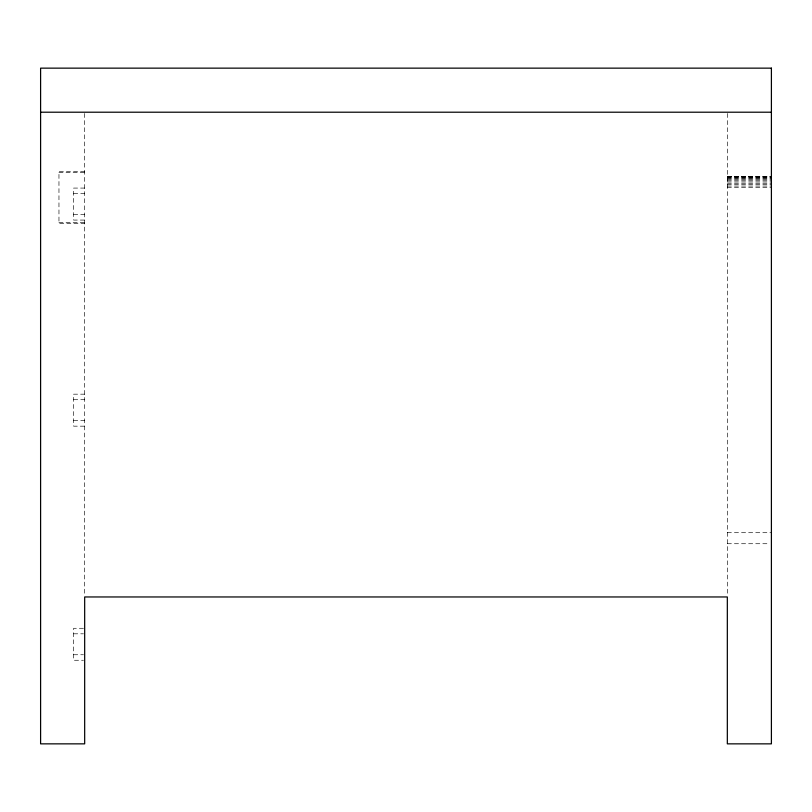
<?xml version="1.0" encoding="UTF-8"?>
<svg xmlns="http://www.w3.org/2000/svg" width="812" height="812" viewBox="0 0 812 812"><rect width="100%" height="100%" fill="white"/><g stroke="black" fill="none" stroke-linecap="round" stroke-linejoin="round"><path stroke-width="0.61" stroke-dasharray="4.06 3.04" d="M84.671 171.718L58.961 171.718L58.961 223.371L84.671 223.371M58.961 172.682L84.671 172.682M727.329 176.488L771.4 176.488M727.329 176.559L771.4 176.559M727.329 176.823L771.4 176.823M727.329 177.27L771.4 177.27M727.329 177.909L771.4 177.909M727.329 178.701L771.4 178.701M727.329 179.655L771.4 179.655M727.329 180.751L771.4 180.751M727.329 181.959L771.4 181.959M727.329 183.258L771.4 183.258M727.329 184.639L771.4 184.639M727.329 186.06L771.4 186.06M727.329 187.501L771.4 187.501M84.671 188.079L73.648 188.079L73.648 220.072L84.671 220.072M73.648 193.601L84.671 193.601M73.648 214.551L84.671 214.551M58.961 222.417L84.671 222.417M84.671 394.175L73.648 394.175L73.648 426.168L84.671 426.168M73.648 399.707L84.671 399.707M73.648 420.646L84.671 420.646M727.329 532.702L771.4 532.702M727.329 543.725L768.883 543.725M83.443 628.285L73.648 628.285L73.648 660.268L83.443 660.268M73.648 633.807L83.443 633.807M73.648 654.746L83.443 654.746M727.329 113.477L727.329 595.693M84.671 113.477L84.671 595.693"/><path stroke-width="1.22" d="M40.6 112.208L771.4 112.208M771.4 68.147L40.6 68.147L40.6 743.853L84.671 743.853L84.671 596.962L727.329 596.962L727.329 743.853L771.4 743.853L771.4 68.147"/></g></svg>
